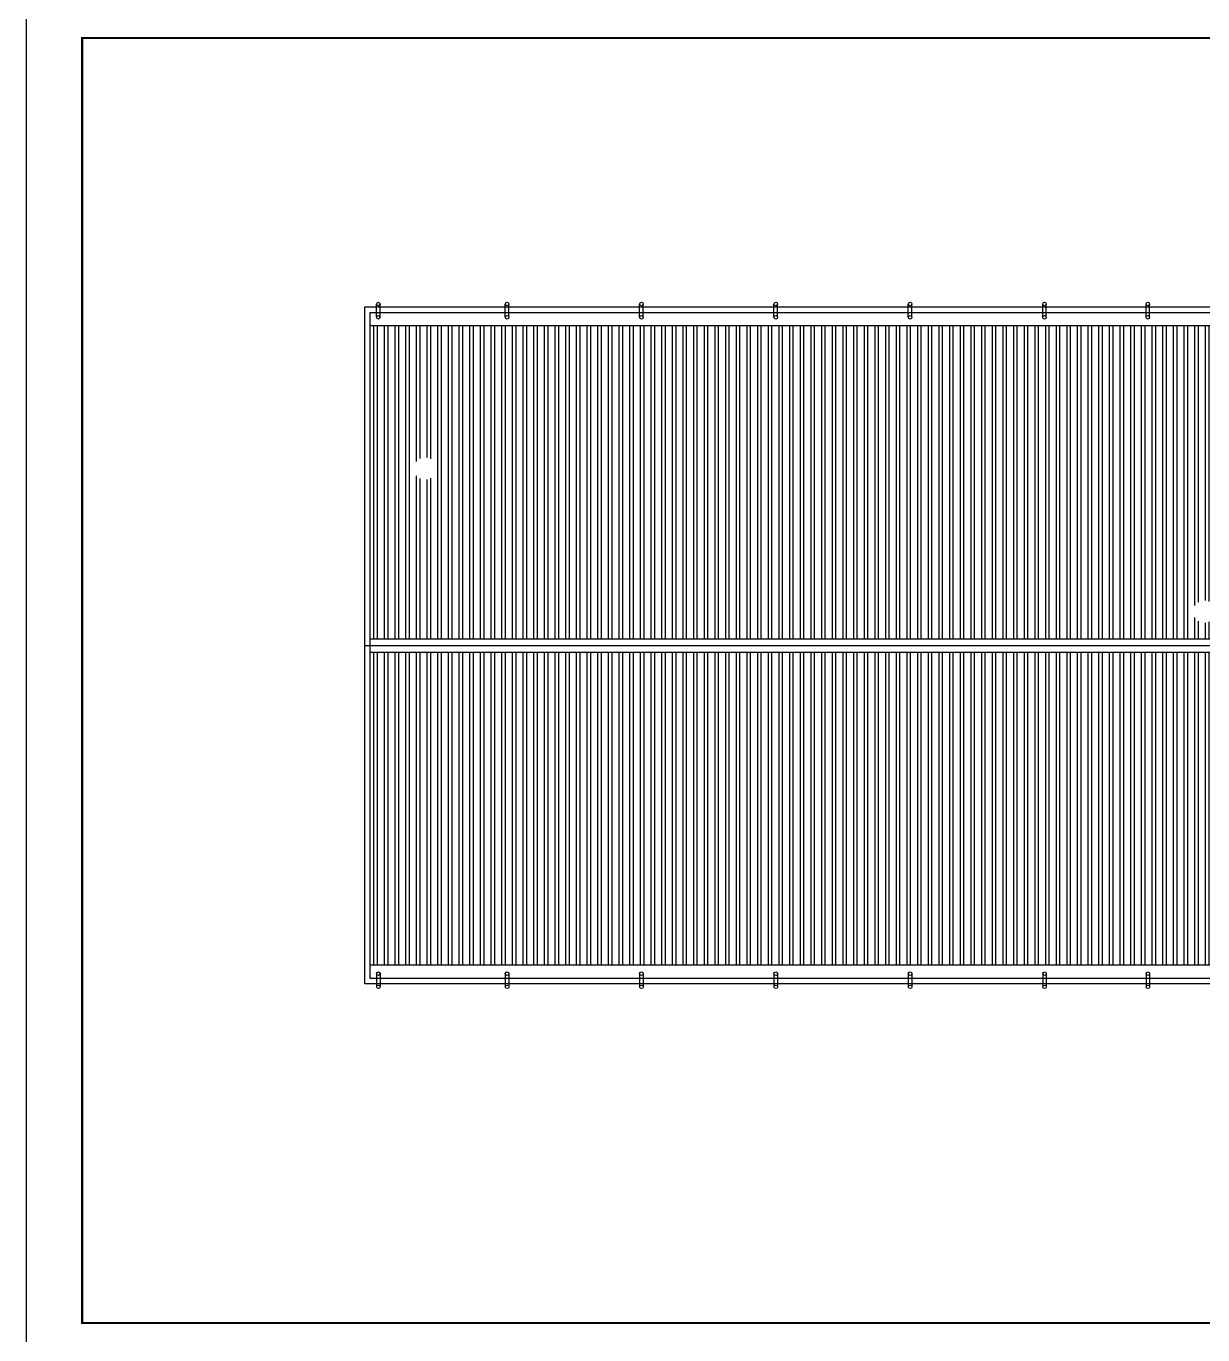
# Model space of a CAD drawing. Extents: x 3335981 to 3441081, y -1359715 to -1003315.
# Drawn here: x 3335981 to 3388531, y -1299845 to -1241385 of the extents above; entities that cross this region are included whole.
import ezdxf
from ezdxf.lldxf.tags import DXFTag

# ---------------------------------------------------------------- set-up
doc = ezdxf.new("R2010")
doc.units = 0
doc.header["$LTSCALE"] = 1000
doc.header["$MEASUREMENT"] = 0
doc.layers.get('0').update_dxf_attribs({"color": 2})
doc.layers.add('PUB_TITLE', color=4, linetype='Continuous')
tags = doc.linetypes.add('DASH', pattern=[0.35, 0.25, -0.1]).pattern_tags.tags
tags[6:7] = [DXFTag(74, 4), DXFTag(75, 0), DXFTag(340, '0'), DXFTag(46, 1.0), DXFTag(50, 0.0), DXFTag(44, 0.0), DXFTag(45, 0.0)]
tags[4:5] = [DXFTag(74, 4), DXFTag(75, 0), DXFTag(340, '0'), DXFTag(46, 1.0), DXFTag(50, 0.0), DXFTag(44, 0.0), DXFTag(45, 0.0)]

msp = doc.modelspace()

# ---------------------------------------------------------------- hatches: boundary and pattern name
at = {"linetype": 'ByBlock', "ltscale": 0.01}
h = msp.add_hatch(dxfattribs=at)
h.set_pattern_fill('ANSI32', color=1, scale=100, angle=45, style=0)
h.set_pattern_definition([(90, (-101779.9, 0), (-476.25, 3e-14), []), (90, (-101621.15, 158.75), (-476.25, 3e-14), [])])
h.paths.add_polyline_path([(3423106, -1254769), (3351346, -1254769), (3351346, -1261149), (3351761, -1261149), (3353300, -1261149, -1), (3354300, -1261149, -1), (3353300, -1261149), (3351761, -1261149), (3351346, -1261149), (3351346, -1268749), (3386101, -1268749), (3386101, -1267536), (3388103, -1267536, -1), (3389103, -1267536, -1), (3388103, -1267536), (3386101, -1267536), (3386101, -1268749), (3423106, -1268749)])
h.paths.add_polyline_path([(3423106, -1269349), (3351346, -1269349), (3351346, -1283329), (3423106, -1283329), (3423106, -1276096), (3422691, -1276096), (3421153, -1276096, -1), (3420153, -1276096, -1), (3421153, -1276096), (3422691, -1276096), (3423106, -1276096)])
h.paths.add_polyline_path([(3371382, -1268724), (3371382, -1268138), (3370990, -1268138), (3370990, -1268724)], flags=24)
h.paths.add_polyline_path([(3409447, -1267941), (3410561, -1267941), (3410561, -1267429), (3409447, -1267429)], flags=24)
h.paths.add_polyline_path([(3372224, -1261674), (3372224, -1260853), (3371739, -1260853), (3371739, -1261674)], flags=24)
h.paths.add_polyline_path([(3402224, -1261674), (3402224, -1260853), (3401739, -1260853), (3401739, -1261674)], flags=24)
h.paths.add_polyline_path([(3386492, -1267537), (3388103, -1267537), (3388103, -1267113), (3386492, -1267113)], flags=24)
h.paths.add_polyline_path([(3351689, -1261149), (3353301, -1261149), (3353301, -1260725), (3351689, -1260725)], flags=24)
h.paths.add_polyline_path([(3371382, -1269960), (3371382, -1269374), (3370990, -1269374), (3370990, -1269960)], flags=24)
h.paths.add_polyline_path([(3372224, -1277170), (3372224, -1276349), (3371739, -1276349), (3371739, -1277170)], flags=24)
h.paths.add_polyline_path([(3402224, -1277170), (3402224, -1276349), (3401739, -1276349), (3401739, -1277170)], flags=24)
h.paths.add_polyline_path([(3421152, -1276097), (3422763, -1276097), (3422763, -1275673), (3421152, -1275673)], flags=25)

# ---------------------------------------------------------------- linework, layer by layer
at = {"linetype": 'DASH', "ltscale": 0.5}
for p, q in [((3351629, -1254389), (3351629, -1253799)), ((3351789, -1254389), (3351789, -1253799)), ((3357379, -1254389), (3357379, -1253799)), ((3357539, -1254389), (3357539, -1253799)), ((3363379, -1254389), (3363379, -1253799)), ((3363539, -1254389), (3363539, -1253799)), ((3369379, -1254389), (3369379, -1253799)), ((3369539, -1254389), (3369539, -1253799)), ((3375379, -1254389), (3375379, -1253799)), ((3375539, -1254389), (3375539, -1253799)), ((3381379, -1254389), (3381379, -1253799)), ((3381539, -1254389), (3381539, -1253799)), ((3385996, -1254389), (3385996, -1253799)), ((3386156, -1254389), (3386156, -1253799)), ((3351629, -1283709), (3351629, -1284299)), ((3351789, -1283709), (3351789, -1284299)), ((3357379, -1283709), (3357379, -1284299)), ((3357539, -1283709), (3357539, -1284299)), ((3363379, -1283709), (3363379, -1284299)), ((3363539, -1283709), (3363539, -1284299)), ((3369379, -1283709), (3369379, -1284299)), ((3369539, -1283709), (3369539, -1284299)), ((3375379, -1283709), (3375379, -1284299)), ((3375539, -1283709), (3375539, -1284299)), ((3381379, -1283709), (3381379, -1284299)), ((3381539, -1283709), (3381539, -1284299)), ((3385996, -1283709), (3385996, -1284299)), ((3386156, -1283709), (3386156, -1284299))]:
    msp.add_line(p, q, dxfattribs=at)
at = {"linetype": 'ByBlock', "ltscale": 0.01}
for p, q in [((3423106, -1254769), (3351346, -1254769)), ((3351106, -1269049), (3351346, -1269049)), ((3351346, -1268749), (3423106, -1268749)), ((3351346, -1269049), (3423106, -1269049)), ((3351346, -1269349), (3423106, -1269349)), ((3423106, -1283329), (3351346, -1283329))]:
    msp.add_line(p, q, dxfattribs=at)
for points in [[(3351106, -1253929), (3423346, -1253929), (3423346, -1284169), (3351106, -1284169)], [(3351346, -1254169), (3423106, -1254169), (3423106, -1283929), (3351346, -1283929)]]:
    msp.add_lwpolyline(points, close=True, dxfattribs=at)
for centre in [(3351709, -1253799), (3357459, -1253799), (3363459, -1253799), (3369459, -1253799), (3375459, -1253799), (3381459, -1253799), (3386076, -1253799), (3351709, -1254389), (3357459, -1254389), (3363459, -1254389), (3369459, -1254389), (3375459, -1254389), (3381459, -1254389), (3386076, -1254389), (3351709, -1283709), (3357459, -1283709), (3363459, -1283709), (3369459, -1283709), (3375459, -1283709), (3381459, -1283709), (3386076, -1283709), (3351709, -1284299), (3357459, -1284299), (3363459, -1284299), (3369459, -1284299), (3375459, -1284299), (3381459, -1284299), (3386076, -1284299)]:
    msp.add_circle(centre, 80, dxfattribs=at)
at = {"layer": 'PUB_TITLE', "linetype": 'ByBlock'}
msp.add_lwpolyline([(3335981, -1300315), (3441081, -1300315), (3441081, -1240915), (3335981, -1240915)], close=True, dxfattribs=at)
at = {"layer": 'PUB_TITLE', "linetype": 'ByBlock', "const_width": 100}
msp.add_lwpolyline([(3338481, -1299315), (3440081, -1299315), (3440081, -1241915), (3338481, -1241915)], close=True, dxfattribs=at)

doc.saveas('drawing.dxf')
